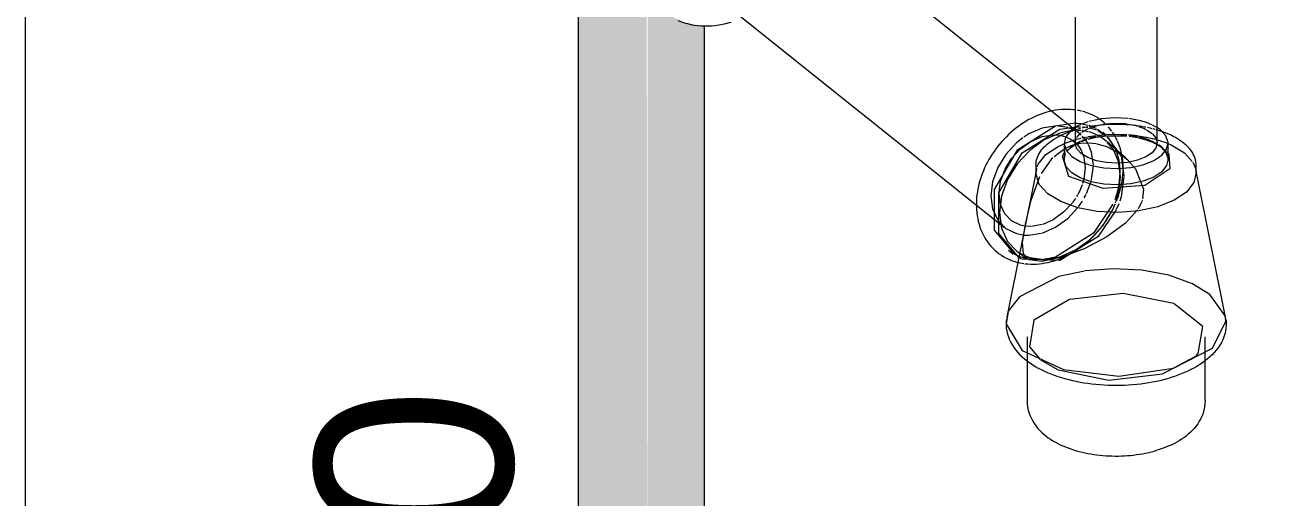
# Model space of a CAD drawing. Header units: metres. Extents: x 1.1 to 88.1, y -3.7 to 23.8.
# Drawn here: x 77.7849 to 78.1852, y 11.5322 to 11.6821 of the extents above; entities that cross this region are included whole.
import ezdxf

# ---------------------------------------------------------------- set-up
doc = ezdxf.new("R2010")
doc.units = ezdxf.units.M
for name, color, linetype, lineweight in [('A-ANNO-DIMS', 7, 'Continuous', 5), ('A-ANNO-DIMS-25', 7, 'Continuous', 5), ('P-PIPE', 7, 'Continuous', 5), ('P-PIPE-IDEN', 7, 'Continuous', 5), ('P-SANR-FIXT', 7, 'Continuous', 5), ('S-COLS', 7, 'Continuous', 5)]:
    doc.layers.add(name, color=color, linetype=linetype, lineweight=lineweight)
doc.styles.add('Arial_3', font='arial.ttf', dxfattribs={"height": 0.0625})
doc.styles.add('Century Gothic_2', font='GOTHIC.TTF', dxfattribs={"height": 0.025})
doc.dimstyles.new('Setores_1_mm', dxfattribs={"dimscale": 0.3048, "dimtxt": 0.026104, "dimasz": 0.260417, "dimexe": 0.19685, "dimexo": 0.123031, "dimgap": 0.143537, "dimtad": 1, "dimrnd": 0.01, "dimzin": 0, "dimdsep": 46, "dimtxsty": 'Century Gothic_2', "dimblk1": 'OBLIQUE', "dimblk2": 'OBLIQUE', "dimsah": 1, "dimcen": 0.09, "dimazin": 0, "dimtfac": 1, "dimtdec": 4, "dimtix": 1, "dimtmove": 0, "dimatfit": 3, "dimfxl": 1, "dimtvp": 1, "dimtolj": 1, "dimtzin": 0, "dimarcsym": 2})

# ---------------------------------------------------------------- blocks, each defined once
blk = doc.blocks.new('Pilar retangular - 20 x 40 cm-V73-3D_DT_01')
at = {"layer": 'S-COLS', "color": 253, "true_color": 0xaaaaaa}
blk.add_line((-27.84718, 13.12032), (-27.84718, 11.14683), dxfattribs=at)
blk = doc.blocks.new('USO_ESG_Sifão de Uso Geral - Sifão para lavatório-4012786-3D_DT_01')
at = {"layer": 'P-SANR-FIXT'}
for p, q in [((-27.48831, 11.64468), (-27.48831, 11.74933)), ((-27.51431, 11.74149), (-27.51431, 11.64468)), ((-27.51493, 11.64934), (-27.61235, 11.72728)), ((-27.63615, 11.69753), (-27.53666, 11.61793)), ((-27.52047, 11.6502), (-27.51427, 11.65107)), ((-27.5191, 11.64911), (-27.51397, 11.64988)), ((-27.51582, 11.64858), (-27.5191, 11.64789)), ((-27.51779, 11.64468), (-27.51779, 11.63948)), ((-27.51496, 11.64399), (-27.5158, 11.64337)), ((-27.48681, 11.64337), (-27.48765, 11.64399)), ((-27.48483, 11.63948), (-27.48483, 11.64468)), ((-27.5267, 11.63771), (-27.5267, 11.63511)), ((-27.47591, 11.63511), (-27.47591, 11.63771)), ((-27.52658, 11.63633), (-27.53599, 11.58949)), ((-27.46662, 11.58949), (-27.47603, 11.63633)), ((-27.53539, 11.61072), (-27.53402, 11.60963)), ((-27.53276, 11.61042), (-27.52956, 11.60806)), ((-27.52953, 11.5833), (-27.52953, 11.56305)), ((-27.47308, 11.56305), (-27.47308, 11.5833))]:
    blk.add_line(p, q, dxfattribs=at)
at = {"layer": 'P-SANR-FIXT', "color": 253, "true_color": 0xa6a6a6}
for p, q in [((-27.51127, 11.65456), (-27.51216, 11.6548)), ((-27.52071, 11.65011), (-27.52476, 11.64942)), ((-27.51663, 11.64962), (-27.52031, 11.65012)), ((-27.51511, 11.64906), (-27.51633, 11.64953)), ((-27.51478, 11.64869), (-27.51431, 11.64884)), ((-27.51428, 11.64882), (-27.51477, 11.64921)), ((-27.51385, 11.6499), (-27.51439, 11.64958)), ((-27.51417, 11.65106), (-27.51375, 11.65104)), ((-27.51397, 11.64988), (-27.51355, 11.64989)), ((-27.51364, 11.65104), (-27.51231, 11.65089)), ((-27.51031, 11.65143), (-27.5122, 11.65072)), ((-27.5101, 11.64936), (-27.50808, 11.6501)), ((-27.50656, 11.65228), (-27.5071, 11.65264)), ((-27.50441, 11.6505), (-27.50473, 11.65079)), ((-27.4973, 11.65047), (-27.49799, 11.65052)), ((-27.48995, 11.65051), (-27.49162, 11.65119)), ((-27.48856, 11.64979), (-27.48978, 11.65043)), ((-27.4882, 11.64956), (-27.48854, 11.64977)), ((-27.48784, 11.6487), (-27.48831, 11.64884)), ((-27.53083, 11.64641), (-27.53289, 11.64477)), ((-27.5283, 11.64523), (-27.52476, 11.64676)), ((-27.51596, 11.6483), (-27.51562, 11.64842)), ((-27.51428, 11.6487), (-27.51582, 11.64858)), ((-27.5155, 11.64846), (-27.51504, 11.64861)), ((-27.51431, 11.64468), (-27.51394, 11.64617)), ((-27.51397, 11.64449), (-27.51261, 11.64511)), ((-27.51231, 11.64524), (-27.51043, 11.64588)), ((-27.51219, 11.64552), (-27.5103, 11.64622)), ((-27.51015, 11.64596), (-27.50764, 11.64656)), ((-27.5099, 11.64635), (-27.50758, 11.64692)), ((-27.50743, 11.6466), (-27.50438, 11.647)), ((-27.50436, 11.64706), (-27.50555, 11.64801)), ((-27.50436, 11.64524), (-27.50468, 11.64552)), ((-27.49822, 11.63992), (-27.50416, 11.64507)), ((-27.50402, 11.64703), (-27.49787, 11.64697)), ((-27.49739, 11.6473), (-27.49449, 11.64681)), ((-27.4972, 11.6469), (-27.49439, 11.64644)), ((-27.49423, 11.64641), (-27.49181, 11.64577)), ((-27.49172, 11.64574), (-27.48975, 11.64501)), ((-27.49171, 11.64602), (-27.48995, 11.64531)), ((-27.48984, 11.64526), (-27.4886, 11.6446)), ((-27.48971, 11.64499), (-27.48848, 11.6444)), ((-27.48857, 11.64594), (-27.48831, 11.64484)), ((-27.48699, 11.64842), (-27.48783, 11.64869)), ((-27.52098, 11.64046), (-27.51803, 11.64269)), ((-27.51795, 11.64122), (-27.51737, 11.64198)), ((-27.51779, 11.6395), (-27.51732, 11.64137)), ((-27.51715, 11.64222), (-27.51398, 11.64448)), ((-27.51413, 11.64434), (-27.51378, 11.64442)), ((-27.51377, 11.64442), (-27.51241, 11.64465)), ((-27.51212, 11.64468), (-27.51027, 11.64477)), ((-27.51016, 11.64477), (-27.50753, 11.64452)), ((-27.50737, 11.64449), (-27.50425, 11.64358)), ((-27.48827, 11.64429), (-27.48705, 11.64355)), ((-27.48622, 11.64292), (-27.48497, 11.64166)), ((-27.48476, 11.64137), (-27.48454, 11.64104)), ((-27.5267, 11.63511), (-27.52646, 11.63681)), ((-27.52495, 11.63507), (-27.52131, 11.64014)), ((-27.51778, 11.63928), (-27.51779, 11.63948)), ((-27.51111, 11.63688), (-27.51154, 11.63325)), ((-27.50045, 11.63926), (-27.5001, 11.63619)), ((-27.47695, 11.63862), (-27.47614, 11.63678)), ((-27.51157, 11.63313), (-27.51192, 11.63188)), ((-27.50009, 11.63538), (-27.50044, 11.63147)), ((-27.47603, 11.63633), (-27.47592, 11.63542)), ((-27.51068, 11.6287), (-27.50928, 11.63235)), ((-27.49975, 11.63078), (-27.49959, 11.63153)), ((-27.53796, 11.62528), (-27.53842, 11.62873)), ((-27.51417, 11.62716), (-27.51511, 11.62582)), ((-27.51349, 11.62829), (-27.51382, 11.62772)), ((-27.51327, 11.62448), (-27.512, 11.62632)), ((-27.5114, 11.62732), (-27.51083, 11.62839)), ((-27.50148, 11.62579), (-27.50134, 11.62616)), ((-27.50046, 11.62548), (-27.50128, 11.62361)), ((-27.50125, 11.62643), (-27.50058, 11.62867)), ((-27.50112, 11.62641), (-27.50097, 11.62679)), ((-27.49303, 11.62663), (-27.49317, 11.62622)), ((-27.5283, 11.61827), (-27.52999, 11.61835)), ((-27.52476, 11.61884), (-27.52815, 11.61827)), ((-27.53267, 11.61035), (-27.53183, 11.6098)), ((-27.53127, 11.60793), (-27.53196, 11.60829)), ((-27.5191, 11.60744), (-27.53108, 11.60785)), ((-27.52047, 11.60853), (-27.52486, 11.60771)), ((-27.51132, 11.60413), (-27.51947, 11.60236)), ((-27.53518, 11.59182), (-27.53544, 11.59126)), ((-27.48659, 11.57153), (-27.47602, 11.57717))]:
    blk.add_line(p, q, dxfattribs=at)
at = {"layer": 'P-SANR-FIXT', "color": 254, "true_color": 0xdfdfdf}
for p, q in [((-27.51479, 11.64891), (-27.51511, 11.64906)), ((-27.51378, 11.64899), (-27.51428, 11.64885)), ((-27.51258, 11.64931), (-27.51346, 11.64908)), ((-27.51339, 11.64989), (-27.51254, 11.64989)), ((-27.51171, 11.64952), (-27.51211, 11.64942)), ((-27.51201, 11.65085), (-27.51017, 11.65042)), ((-27.51182, 11.64985), (-27.51073, 11.64973)), ((-27.50992, 11.65034), (-27.50909, 11.65005)), ((-27.50972, 11.64955), (-27.50747, 11.64885)), ((-27.50849, 11.6498), (-27.50762, 11.64938)), ((-27.50753, 11.65024), (-27.50793, 11.65019)), ((-27.50718, 11.64913), (-27.50441, 11.64699)), ((-27.49453, 11.65017), (-27.49509, 11.65024)), ((-27.4889, 11.64901), (-27.48956, 11.64919)), ((-27.48831, 11.64884), (-27.48865, 11.64894)), ((-27.51867, 11.64712), (-27.51796, 11.64694)), ((-27.51793, 11.64693), (-27.51719, 11.64668)), ((-27.51777, 11.64456), (-27.51454, 11.6457)), ((-27.51378, 11.64841), (-27.51414, 11.6487)), ((-27.51378, 11.64592), (-27.51248, 11.64626)), ((-27.51301, 11.6478), (-27.51371, 11.64836)), ((-27.5122, 11.64632), (-27.51034, 11.64671)), ((-27.51023, 11.64832), (-27.51164, 11.64858)), ((-27.50732, 11.64717), (-27.50439, 11.64743)), ((-27.50631, 11.64671), (-27.5072, 11.64721)), ((-27.50712, 11.64871), (-27.50443, 11.64705)), ((-27.50254, 11.64312), (-27.50411, 11.64499)), ((-27.50384, 11.64638), (-27.50164, 11.64296)), ((-27.50213, 11.64771), (-27.50246, 11.64818)), ((-27.50169, 11.64699), (-27.50213, 11.64771)), ((-27.49431, 11.64704), (-27.49181, 11.64662)), ((-27.4917, 11.6466), (-27.48986, 11.64619)), ((-27.48824, 11.64576), (-27.48587, 11.64497)), ((-27.48582, 11.64495), (-27.48483, 11.64456)), ((-27.51777, 11.64283), (-27.51578, 11.6438)), ((-27.51563, 11.64386), (-27.51487, 11.64414)), ((-27.51471, 11.64419), (-27.51421, 11.64432)), ((-27.50207, 11.6424), (-27.50248, 11.64305)), ((-27.48681, 11.64337), (-27.48637, 11.64304)), ((-27.5001, 11.63619), (-27.50009, 11.63545)), ((-27.53175, 11.60975), (-27.53062, 11.60915)), ((-27.53011, 11.60814), (-27.53172, 11.60864)), ((-27.52486, 11.60771), (-27.5295, 11.608))]:
    blk.add_line(p, q, dxfattribs=at)
at = {"layer": 'P-SANR-FIXT', "color": 7, "true_color": 0xf3f3f3}
for p, q in [((-27.51073, 11.64973), (-27.51022, 11.64964)), ((-27.50909, 11.65005), (-27.5087, 11.64989)), ((-27.5171, 11.64665), (-27.51521, 11.64563)), ((-27.51511, 11.64556), (-27.51425, 11.64485)), ((-27.51235, 11.64865), (-27.51369, 11.64871)), ((-27.51235, 11.64724), (-27.5128, 11.64763)), ((-27.51164, 11.64858), (-27.51205, 11.64862)), ((-27.51118, 11.64599), (-27.51204, 11.64694)), ((-27.48858, 11.64585), (-27.48824, 11.64576)), ((-27.5142, 11.6448), (-27.5138, 11.6444)), ((-27.50164, 11.64296), (-27.50125, 11.64203)), ((-27.52953, 11.608), (-27.52996, 11.6081))]:
    blk.add_line(p, q, dxfattribs=at)
at = {"layer": 'P-SANR-FIXT', "color": 7, "true_color": 0xfafafa}
for p, q in [((-27.51377, 11.64833), (-27.51421, 11.6486)), ((-27.51327, 11.64799), (-27.51367, 11.64827))]:
    blk.add_line(p, q, dxfattribs=at)
at = {"layer": 'P-SANR-FIXT'}
for points in [[(-27.64025, 11.6836, 0), (-27.63926, 11.68321, 0), (-27.63825, 11.68286, 0), (-27.63721, 11.68257, 0), (-27.63616, 11.68233, 0), (-27.63509, 11.68213, 0), (-27.63401, 11.68199, 0), (-27.63291, 11.6819, 0), (-27.6318, 11.68186, 0), (-27.63068, 11.68187, 0), (-27.62955, 11.68193, 0), (-27.62842, 11.68203, 0), (-27.62728, 11.68219, 0), (-27.62614, 11.68239, 0), (-27.625, 11.68264, 0), (-27.62386, 11.68294, 0), (-27.62336, 11.68308, 0)], [(-27.52357, 11.65439, 0), (-27.52448, 11.65409, 0), (-27.52539, 11.65377, 0), (-27.52629, 11.65341, 0), (-27.52719, 11.65301, 0), (-27.52807, 11.65258, 0), (-27.52894, 11.65213, 0), (-27.5298, 11.65164, 0), (-27.53064, 11.65112, 0), (-27.53147, 11.65057, 0), (-27.53229, 11.64999, 0), (-27.53308, 11.64939, 0), (-27.53387, 11.64876, 0), (-27.53463, 11.6481, 0), (-27.53538, 11.64742, 0), (-27.5361, 11.64672, 0), (-27.53681, 11.64599, 0), (-27.53749, 11.64525, 0), (-27.53816, 11.64448, 0), (-27.5388, 11.64369, 0), (-27.53941, 11.64289, 0), (-27.54, 11.64206, 0), (-27.54057, 11.64122, 0), (-27.54111, 11.64036, 0), (-27.54162, 11.63949, 0), (-27.54211, 11.63861, 0), (-27.54256, 11.63771, 0), (-27.54299, 11.63681, 0), (-27.54339, 11.63589, 0), (-27.54375, 11.63496, 0), (-27.54409, 11.63403, 0), (-27.5444, 11.63309, 0), (-27.54467, 11.63214, 0), (-27.54491, 11.63119, 0), (-27.54511, 11.63023, 0), (-27.54528, 11.62928, 0), (-27.54542, 11.62832, 0), (-27.54552, 11.62736, 0), (-27.54559, 11.6264, 0), (-27.54561, 11.62545, 0), (-27.54561, 11.6245, 0), (-27.54556, 11.62355, 0), (-27.54547, 11.62261, 0), (-27.54535, 11.62168, 0), (-27.54519, 11.62076, 0), (-27.54499, 11.61985, 0), (-27.54475, 11.61895, 0), (-27.54446, 11.61807, 0), (-27.54414, 11.6172, 0), (-27.54378, 11.61635, 0), (-27.54338, 11.61552, 0), (-27.54303, 11.61487, 0)], [(-27.51425, 11.6552, 0), (-27.51489, 11.65528, 0), (-27.51581, 11.65535, 0), (-27.51674, 11.65538, 0), (-27.51768, 11.65537, 0), (-27.51861, 11.65532, 0), (-27.51955, 11.65523, 0), (-27.52048, 11.6551, 0), (-27.52141, 11.65493, 0), (-27.52234, 11.65472, 0), (-27.52327, 11.65447, 0), (-27.52357, 11.65439, 0)], [(-27.53339, 11.6094, 0), (-27.53985, 11.61714, 0), (-27.53985, 11.63002, 0), (-27.53245, 11.64265, 0), (-27.52047, 11.6502, 0)], [(-27.53205, 11.60833, 0), (-27.53849, 11.61605, 0), (-27.53849, 11.62893, 0), (-27.53108, 11.64156, 0), (-27.5191, 11.64911, 0)], [(-27.51439, 11.64958, 0), (-27.51578, 11.64853, 0), (-27.51732, 11.64657, 0), (-27.51778, 11.64448, 0), (-27.51711, 11.64241, 0), (-27.51537, 11.64048, 0), (-27.51267, 11.63885, 0), (-27.50919, 11.63761, 0), (-27.50518, 11.63685, 0), (-27.5009, 11.63663, 0), (-27.49665, 11.63696, 0), (-27.49272, 11.63781, 0)], [(-27.49272, 11.63781, 0), (-27.48937, 11.63913, 0), (-27.48684, 11.64083, 0), (-27.48529, 11.64279, 0), (-27.48483, 11.64488, 0), (-27.4855, 11.64696, 0), (-27.48724, 11.64888, 0), (-27.4882, 11.64956, 0)], [(-27.5191, 11.64789, 0), (-27.52407, 11.64574, 0), (-27.5287, 11.6424, 0), (-27.53267, 11.6381, 0), (-27.53572, 11.63313, 0), (-27.53764, 11.62782, 0), (-27.53829, 11.62255, 0), (-27.53764, 11.61767, 0), (-27.53572, 11.61351, 0), (-27.53267, 11.61035, 0)], [(-27.5267, 11.63771, 0), (-27.52668, 11.63826, 0), (-27.52661, 11.63882, 0), (-27.5265, 11.63937, 0), (-27.52634, 11.63992, 0), (-27.52614, 11.64046, 0), (-27.52589, 11.64099, 0), (-27.52561, 11.64151, 0), (-27.52529, 11.64202, 0), (-27.52493, 11.64252, 0), (-27.52453, 11.64301, 0), (-27.5241, 11.64348, 0), (-27.52363, 11.64394, 0), (-27.52312, 11.64439, 0), (-27.52259, 11.64483, 0), (-27.52202, 11.64525, 0), (-27.52142, 11.64566, 0), (-27.52079, 11.64606, 0), (-27.52013, 11.64644, 0), (-27.51944, 11.64681, 0), (-27.51873, 11.64716, 0), (-27.51799, 11.6475, 0), (-27.51722, 11.64782, 0), (-27.51643, 11.64813, 0), (-27.51596, 11.6483, 0)], [(-27.48831, 11.64484, 0), (-27.48867, 11.64319, 0), (-27.48989, 11.64164, 0), (-27.49189, 11.6403, 0), (-27.49453, 11.63926, 0)], [(-27.47591, 11.63771, 0), (-27.47594, 11.63826, 0), (-27.476, 11.63882, 0), (-27.47612, 11.63937, 0), (-27.47627, 11.63992, 0), (-27.47648, 11.64046, 0), (-27.47672, 11.64099, 0), (-27.477, 11.64151, 0), (-27.47732, 11.64202, 0), (-27.47768, 11.64252, 0), (-27.47808, 11.64301, 0), (-27.47852, 11.64348, 0), (-27.47899, 11.64394, 0), (-27.47949, 11.64439, 0), (-27.48003, 11.64483, 0), (-27.48059, 11.64525, 0), (-27.48119, 11.64566, 0), (-27.48182, 11.64606, 0), (-27.48248, 11.64644, 0), (-27.48317, 11.64681, 0), (-27.48388, 11.64716, 0), (-27.48463, 11.6475, 0), (-27.48539, 11.64782, 0), (-27.48618, 11.64813, 0), (-27.48675, 11.64833, 0)], [(-27.49218, 11.63129, 0), (-27.50542, 11.63027, 0), (-27.51624, 11.63413, 0), (-27.51832, 11.64059, 0), (-27.51795, 11.64122, 0)], [(-27.49453, 11.63926, 0), (-27.49763, 11.63859, 0), (-27.50099, 11.63833, 0), (-27.50436, 11.63851, 0), (-27.50753, 11.6391, 0), (-27.51027, 11.64008, 0), (-27.5124, 11.64137, 0), (-27.51378, 11.64289, 0), (-27.5143, 11.64452, 0), (-27.51431, 11.64468, 0)], [(-27.48454, 11.64104, 0), (-27.4843, 11.63658, 0), (-27.49218, 11.63129, 0)], [(-27.49272, 11.6326, 0), (-27.49665, 11.63175, 0), (-27.5009, 11.63142, 0), (-27.50518, 11.63165, 0), (-27.50919, 11.6324, 0), (-27.51267, 11.63364, 0), (-27.51537, 11.63528, 0), (-27.51711, 11.6372, 0), (-27.51778, 11.63928, 0)], [(-27.48483, 11.63967, 0), (-27.48529, 11.63758, 0), (-27.48684, 11.63562, 0), (-27.48937, 11.63392, 0), (-27.49272, 11.6326, 0)], [(-27.48807, 11.62452, 0), (-27.49413, 11.62321, 0), (-27.50068, 11.62271, 0), (-27.50727, 11.62305, 0), (-27.51346, 11.62422, 0), (-27.51881, 11.62613, 0), (-27.52298, 11.62865, 0), (-27.52567, 11.63161, 0), (-27.52669, 11.63481, 0), (-27.5267, 11.63511, 0)], [(-27.47592, 11.63542, 0), (-27.47662, 11.6322, 0), (-27.47901, 11.62918, 0), (-27.48291, 11.62656, 0), (-27.48807, 11.62452, 0)], [(-27.54303, 11.61487, 0), (-27.54257, 11.61411, 0), (-27.54207, 11.61338, 0), (-27.54154, 11.61267, 0), (-27.54097, 11.612, 0), (-27.54037, 11.61135, 0), (-27.53974, 11.61074, 0), (-27.53907, 11.61017, 0), (-27.53838, 11.60963, 0), (-27.53765, 11.60913, 0), (-27.5369, 11.60866, 0), (-27.53613, 11.60824, 0), (-27.53533, 11.60786, 0), (-27.53451, 11.60752, 0), (-27.53368, 11.60723, 0), (-27.53283, 11.60697, 0), (-27.53235, 11.60685, 0)], [(-27.53608, 11.58896, 0), (-27.53617, 11.58799, 0), (-27.53618, 11.58702, 0), (-27.53612, 11.58605, 0), (-27.53597, 11.58509, 0), (-27.53576, 11.58415, 0), (-27.53546, 11.58323, 0), (-27.53511, 11.58234, 0), (-27.53468, 11.58147, 0), (-27.5342, 11.58063, 0), (-27.53367, 11.57983, 0), (-27.53309, 11.57905, 0), (-27.53246, 11.57831, 0), (-27.53178, 11.5776, 0), (-27.53106, 11.57691, 0), (-27.53031, 11.57626, 0), (-27.52951, 11.57563, 0), (-27.52868, 11.57503, 0), (-27.52782, 11.57445, 0), (-27.52692, 11.5739, 0), (-27.52599, 11.57337, 0), (-27.52503, 11.57287, 0), (-27.52403, 11.5724, 0), (-27.52301, 11.57194, 0), (-27.52196, 11.57151, 0), (-27.52089, 11.57111, 0), (-27.51979, 11.57072, 0), (-27.51866, 11.57037, 0), (-27.51751, 11.57003, 0), (-27.51634, 11.56972, 0), (-27.51515, 11.56943, 0), (-27.51395, 11.56917, 0), (-27.51272, 11.56894, 0), (-27.51148, 11.56872, 0), (-27.51023, 11.56854, 0), (-27.50897, 11.56837, 0), (-27.50769, 11.56824, 0), (-27.50641, 11.56812, 0), (-27.50512, 11.56804, 0), (-27.50382, 11.56797, 0), (-27.50253, 11.56794, 0), (-27.50123, 11.56793, 0), (-27.49993, 11.56794, 0), (-27.49863, 11.56798, 0), (-27.49733, 11.56805, 0), (-27.49604, 11.56814, 0), (-27.49476, 11.56825, 0), (-27.49349, 11.56839, 0), (-27.49223, 11.56856, 0), (-27.49097, 11.56875, 0), (-27.48974, 11.56896, 0), (-27.48852, 11.5692, 0), (-27.48731, 11.56947, 0), (-27.48612, 11.56976, 0), (-27.48496, 11.57007, 0), (-27.48422, 11.57029, 0)], [(-27.53548, 11.59115, 0), (-27.53615, 11.5874, 0), (-27.53105, 11.57895, 0), (-27.51798, 11.57287, 0), (-27.50045, 11.5708, 0), (-27.48314, 11.57329, 0)], [(-27.46653, 11.58896, 0), (-27.46644, 11.58799, 0), (-27.46643, 11.58702, 0), (-27.46649, 11.58605, 0), (-27.46664, 11.58509, 0), (-27.46686, 11.58415, 0), (-27.46715, 11.58323, 0), (-27.46751, 11.58234, 0), (-27.46793, 11.58147, 0), (-27.46841, 11.58063, 0), (-27.46894, 11.57983, 0), (-27.46953, 11.57905, 0), (-27.47016, 11.57831, 0), (-27.47083, 11.5776, 0), (-27.47155, 11.57691, 0), (-27.4723, 11.57626, 0), (-27.4731, 11.57563, 0), (-27.47393, 11.57503, 0), (-27.47479, 11.57445, 0), (-27.47569, 11.5739, 0), (-27.47662, 11.57337, 0), (-27.47759, 11.57287, 0), (-27.47858, 11.5724, 0), (-27.4796, 11.57194, 0), (-27.48065, 11.57151, 0), (-27.48173, 11.57111, 0), (-27.48283, 11.57072, 0), (-27.48395, 11.57037, 0), (-27.48422, 11.57029, 0)], [(-27.48314, 11.57329, 0), (-27.4707, 11.57967, 0), (-27.46647, 11.58824, 0), (-27.46673, 11.58996, 0)], [(-27.52953, 11.56305, 0), (-27.52949, 11.56204, 0), (-27.52937, 11.56104, 0), (-27.52916, 11.56006, 0), (-27.52889, 11.55911, 0), (-27.52855, 11.55819, 0), (-27.52815, 11.55732, 0), (-27.5277, 11.55649, 0), (-27.5272, 11.5557, 0), (-27.52666, 11.55495, 0), (-27.52608, 11.55425, 0), (-27.52547, 11.55358, 0), (-27.52484, 11.55296, 0), (-27.52418, 11.55237, 0), (-27.5235, 11.55181, 0), (-27.52279, 11.55128, 0), (-27.52207, 11.55079, 0), (-27.52132, 11.55032, 0), (-27.52056, 11.54988, 0), (-27.51978, 11.54946, 0), (-27.51899, 11.54907, 0), (-27.51817, 11.54869, 0), (-27.51734, 11.54835, 0), (-27.5165, 11.54802, 0), (-27.51564, 11.54771, 0), (-27.51477, 11.54743, 0), (-27.51389, 11.54716, 0), (-27.51299, 11.54692, 0), (-27.51208, 11.54669, 0), (-27.51116, 11.54648, 0), (-27.51023, 11.5463, 0), (-27.50929, 11.54613, 0), (-27.50835, 11.54598, 0), (-27.50739, 11.54585, 0), (-27.50643, 11.54574, 0), (-27.50547, 11.54565, 0), (-27.5045, 11.54558, 0), (-27.50352, 11.54552, 0), (-27.50255, 11.54549, 0), (-27.50157, 11.54548, 0), (-27.50059, 11.54548, 0), (-27.49962, 11.5455, 0), (-27.49864, 11.54555, 0), (-27.49767, 11.54561, 0), (-27.4967, 11.54569, 0), (-27.49574, 11.54579, 0), (-27.49478, 11.54591, 0), (-27.49383, 11.54605, 0), (-27.49289, 11.5462, 0), (-27.49195, 11.54638, 0), (-27.49103, 11.54658, 0), (-27.49011, 11.54679, 0), (-27.48921, 11.54703, 0), (-27.48834, 11.54728, 0)], [(-27.47308, 11.56305, 0), (-27.47312, 11.56204, 0), (-27.47325, 11.56104, 0), (-27.47345, 11.56006, 0), (-27.47372, 11.55911, 0), (-27.47406, 11.55819, 0), (-27.47446, 11.55732, 0), (-27.47492, 11.55649, 0), (-27.47542, 11.5557, 0), (-27.47596, 11.55495, 0), (-27.47653, 11.55425, 0), (-27.47714, 11.55358, 0), (-27.47777, 11.55296, 0), (-27.47843, 11.55237, 0), (-27.47912, 11.55181, 0), (-27.47982, 11.55128, 0), (-27.48054, 11.55079, 0), (-27.48129, 11.55032, 0), (-27.48205, 11.54988, 0), (-27.48283, 11.54946, 0), (-27.48363, 11.54907, 0), (-27.48444, 11.54869, 0), (-27.48527, 11.54835, 0), (-27.48611, 11.54802, 0), (-27.48697, 11.54771, 0), (-27.48784, 11.54743, 0), (-27.48834, 11.54728, 0)]]:
    blk.add_polyline3d(points, dxfattribs=at)
at = {"layer": 'P-SANR-FIXT', "color": 253, "true_color": 0xa6a6a6}
for points in [[(-27.5124, 11.65486, 0), (-27.51306, 11.65501, 0), (-27.51362, 11.6551, 0)], [(-27.51027, 11.65422, 0), (-27.5111, 11.6545, 0), (-27.51127, 11.65456, 0)], [(-27.50714, 11.65266, 0), (-27.50785, 11.6531, 0), (-27.50863, 11.65351, 0), (-27.50943, 11.65388, 0), (-27.51026, 11.65421, 0)], [(-27.52476, 11.64942, 0), (-27.52897, 11.6476, 0), (-27.53057, 11.64659, 0)], [(-27.51248, 11.6506, 0), (-27.51324, 11.65023, 0), (-27.51375, 11.64996, 0)], [(-27.51219, 11.64816, 0), (-27.51072, 11.64906, 0), (-27.51031, 11.64926, 0)], [(-27.49763, 11.65253, 0), (-27.50171, 11.65273, 0), (-27.50596, 11.65241, 0), (-27.5099, 11.65155, 0)], [(-27.50808, 11.6501, 0), (-27.50498, 11.65077, 0), (-27.50163, 11.65103, 0), (-27.49825, 11.65086, 0)], [(-27.50402, 11.65056, 0), (-27.50501, 11.65049, 0), (-27.50599, 11.65041, 0), (-27.50696, 11.65031, 0)], [(-27.50104, 11.65063, 0), (-27.50203, 11.65062, 0), (-27.50303, 11.6506, 0), (-27.50399, 11.65056, 0)], [(-27.49806, 11.65053, 0), (-27.49905, 11.65058, 0), (-27.50004, 11.65061, 0), (-27.50099, 11.65063, 0)], [(-27.49799, 11.65082, 0), (-27.49509, 11.65026, 0), (-27.49449, 11.65009, 0)], [(-27.49181, 11.65126, 0), (-27.49342, 11.65175, 0), (-27.49724, 11.65249, 0)], [(-27.49513, 11.65025, 0), (-27.4961, 11.65036, 0), (-27.49708, 11.65045, 0)], [(-27.49423, 11.65001, 0), (-27.49234, 11.64928, 0), (-27.49184, 11.64903, 0)], [(-27.49167, 11.64894, 0), (-27.49021, 11.64799, 0), (-27.48982, 11.64766, 0)], [(-27.53654, 11.63636, 0), (-27.53442, 11.63979, 0), (-27.53159, 11.64286, 0), (-27.52835, 11.6452, 0)], [(-27.52471, 11.64678, 0), (-27.52123, 11.64734, 0), (-27.51887, 11.64716, 0)], [(-27.51379, 11.64645, 0), (-27.51272, 11.64772, 0), (-27.51245, 11.64795, 0)], [(-27.51379, 11.64473, 0), (-27.51324, 11.64503, 0), (-27.51247, 11.6454, 0)], [(-27.50735, 11.64697, 0), (-27.50596, 11.6472, 0), (-27.50438, 11.64739, 0)], [(-27.50432, 11.6452, 0), (-27.50553, 11.6462, 0), (-27.50631, 11.64671, 0)], [(-27.50419, 11.64684, 0), (-27.49972, 11.6405, 0), (-27.4988, 11.63434, 0)], [(-27.50411, 11.64741, 0), (-27.50171, 11.64753, 0), (-27.49789, 11.64735, 0)], [(-27.50099, 11.64565, 0), (-27.50124, 11.64617, 0), (-27.50167, 11.64695, 0)], [(-27.49912, 11.63847, 0), (-27.49919, 11.63924, 0), (-27.49931, 11.64016, 0), (-27.49947, 11.64106, 0), (-27.49967, 11.64196, 0), (-27.49991, 11.64284, 0), (-27.50018, 11.6437, 0), (-27.5005, 11.64454, 0), (-27.50085, 11.64537, 0)], [(-27.49432, 11.64677, 0), (-27.49342, 11.64655, 0), (-27.49181, 11.64606, 0)], [(-27.48975, 11.64759, 0), (-27.48884, 11.64648, 0), (-27.48858, 11.64597, 0)], [(-27.53293, 11.64473, 0), (-27.53626, 11.64113, 0), (-27.53884, 11.63691, 0), (-27.54047, 11.63242, 0), (-27.54102, 11.62795, 0)], [(-27.52633, 11.63724, 0), (-27.52599, 11.63803, 0), (-27.5236, 11.64105, 0), (-27.5197, 11.64367, 0), (-27.51789, 11.64451, 0)], [(-27.51691, 11.64207, 0), (-27.51578, 11.64333, 0), (-27.51381, 11.64472, 0)], [(-27.51369, 11.64428, 0), (-27.51294, 11.64331, 0), (-27.5123, 11.64222, 0)], [(-27.51228, 11.64219, 0), (-27.51157, 11.64035, 0), (-27.51111, 11.63688, 0)], [(-27.5085, 11.63766, 0), (-27.50906, 11.64179, 0), (-27.51006, 11.64428, 0)], [(-27.5041, 11.64352, 0), (-27.50051, 11.64165, 0), (-27.49758, 11.63935, 0)], [(-27.50057, 11.62873, 0), (-27.49991, 11.634, 0), (-27.50057, 11.63889, 0), (-27.50207, 11.6424, 0)], [(-27.48834, 11.64444, 0), (-27.48724, 11.64367, 0), (-27.4855, 11.64175, 0), (-27.48483, 11.63967, 0)], [(-27.48475, 11.64452, 0), (-27.4838, 11.6441, 0), (-27.47963, 11.64158, 0), (-27.47713, 11.63891, 0)], [(-27.50915, 11.63282, 0), (-27.50906, 11.63319, 0), (-27.50851, 11.63749, 0)], [(-27.49914, 11.63461, 0), (-27.49908, 11.63549, 0), (-27.49906, 11.63644, 0), (-27.49906, 11.63738, 0), (-27.49911, 11.63831, 0)], [(-27.49754, 11.6393, 0), (-27.4951, 11.63651, 0), (-27.49261, 11.63014, 0), (-27.49292, 11.62703, 0)], [(-27.53841, 11.62922, 0), (-27.53795, 11.63248, 0), (-27.53659, 11.63625, 0)], [(-27.51878, 11.60842, 0), (-27.5249, 11.60718, 0), (-27.52883, 11.60764, 0), (-27.5307, 11.60962, 0), (-27.53094, 11.61322, 0), (-27.52998, 11.61899, 0), (-27.52821, 11.62663, 0), (-27.52544, 11.63415, 0)], [(-27.4988, 11.63414, 0), (-27.49972, 11.62762, 0), (-27.50014, 11.62633, 0)], [(-27.49956, 11.63166, 0), (-27.49939, 11.63262, 0), (-27.49925, 11.63358, 0), (-27.49915, 11.63453, 0)], [(-27.51207, 11.63144, 0), (-27.51294, 11.62935, 0), (-27.51343, 11.6284, 0)], [(-27.50047, 11.63134, 0), (-27.50108, 11.62871, 0), (-27.50175, 11.62672, 0)], [(-27.50092, 11.62691, 0), (-27.50058, 11.62785, 0), (-27.50028, 11.6288, 0)], [(-27.50024, 11.62893, 0), (-27.5, 11.62975, 0), (-27.49976, 11.63071, 0)], [(-27.54102, 11.62795, 0), (-27.54047, 11.62382, 0), (-27.53884, 11.62029, 0)], [(-27.53013, 11.61837, 0), (-27.53159, 11.61868, 0), (-27.53442, 11.62005, 0), (-27.53659, 11.6223, 0), (-27.53795, 11.62525, 0)], [(-27.51513, 11.62578, 0), (-27.51793, 11.62275, 0), (-27.52123, 11.62038, 0), (-27.52455, 11.61891, 0)], [(-27.50231, 11.62532, 0), (-27.50849, 11.61609, 0), (-27.52047, 11.60853, 0)], [(-27.5191, 11.60866, 0), (-27.51414, 11.61081, 0), (-27.50951, 11.61415, 0), (-27.50553, 11.61845, 0), (-27.50248, 11.62343, 0), (-27.50164, 11.62537, 0)], [(-27.50212, 11.62414, 0), (-27.50169, 11.62505, 0), (-27.50154, 11.6254, 0)], [(-27.49328, 11.62592, 0), (-27.49406, 11.62422, 0), (-27.49434, 11.62374, 0)], [(-27.52476, 11.61618, 0), (-27.52055, 11.61801, 0), (-27.51663, 11.62084, 0), (-27.51349, 11.6242, 0)], [(-27.5013, 11.62356, 0), (-27.50712, 11.615, 0), (-27.5191, 11.60744, 0)], [(-27.49448, 11.62351, 0), (-27.4983, 11.61929, 0), (-27.50426, 11.61497, 0), (-27.5114, 11.61121, 0), (-27.51878, 11.60842, 0)], [(-27.50653, 11.61736, 0), (-27.50593, 11.61809, 0), (-27.50531, 11.6189, 0), (-27.50471, 11.61974, 0), (-27.50414, 11.62059, 0), (-27.50359, 11.62146, 0), (-27.50308, 11.62234, 0), (-27.50259, 11.62323, 0), (-27.50212, 11.62413, 0)], [(-27.53864, 11.62, 0), (-27.53626, 11.61762, 0), (-27.53289, 11.61598, 0), (-27.53068, 11.61556, 0)], [(-27.52124, 11.60731, 0), (-27.52035, 11.60759, 0), (-27.51944, 11.60792, 0), (-27.51854, 11.60828, 0), (-27.51765, 11.60868, 0), (-27.51677, 11.6091, 0), (-27.51589, 11.60956, 0), (-27.51503, 11.61006, 0), (-27.51418, 11.61058, 0), (-27.51334, 11.61113, 0), (-27.51252, 11.61171, 0), (-27.51171, 11.61232, 0), (-27.51092, 11.61296, 0), (-27.51015, 11.61362, 0), (-27.5094, 11.61431, 0), (-27.50866, 11.61502, 0), (-27.50795, 11.61575, 0), (-27.50725, 11.61651, 0), (-27.50658, 11.61729, 0)], [(-27.53055, 11.61555, 0), (-27.52897, 11.61549, 0), (-27.52501, 11.61611, 0)], [(-27.532, 11.60875, 0), (-27.53245, 11.60894, 0), (-27.53339, 11.6094, 0)], [(-27.53039, 11.60905, 0), (-27.5287, 11.60842, 0), (-27.52407, 11.60784, 0), (-27.5191, 11.60866, 0)], [(-27.53227, 11.60683, 0), (-27.53196, 11.60676, 0), (-27.53108, 11.60658, 0), (-27.53052, 11.6065, 0)], [(-27.53019, 11.60646, 0), (-27.52929, 11.60637, 0), (-27.52838, 11.60632, 0), (-27.52747, 11.60632, 0), (-27.5266, 11.60635, 0)], [(-27.52655, 11.60635, 0), (-27.52563, 11.60643, 0), (-27.5247, 11.60654, 0), (-27.52386, 11.60668, 0)], [(-27.52378, 11.60669, 0), (-27.52286, 11.60688, 0), (-27.52194, 11.60711, 0), (-27.52126, 11.6073, 0)], [(-27.49316, 11.60438, 0), (-27.50217, 11.60485, 0), (-27.51115, 11.60416, 0)], [(-27.51947, 11.60236, 0), (-27.53191, 11.59597, 0), (-27.5351, 11.59198, 0)], [(-27.47739, 11.60021, 0), (-27.48463, 11.60278, 0), (-27.49312, 11.60438, 0)], [(-27.48304, 11.59381, 0), (-27.49905, 11.59704, 0), (-27.51602, 11.59507, 0)], [(-27.46673, 11.58996, 0), (-27.47157, 11.5967, 0), (-27.47728, 11.60016, 0)], [(-27.51603, 11.59506, 0), (-27.52737, 11.58859, 0), (-27.52876, 11.5801, 0), (-27.52539, 11.57611, 0)], [(-27.47594, 11.57725, 0), (-27.47525, 11.578, 0), (-27.47385, 11.5865, 0), (-27.48294, 11.59377, 0)], [(-27.52524, 11.57599, 0), (-27.51967, 11.57282, 0), (-27.50356, 11.56955, 0), (-27.48659, 11.57153, 0)]]:
    blk.add_polyline3d(points, dxfattribs=at)
at = {"layer": 'P-SANR-FIXT', "color": 254, "true_color": 0xdfdfdf}
for points in [[(-27.51027, 11.64981, 0), (-27.51076, 11.64972, 0), (-27.51167, 11.64952, 0)], [(-27.50815, 11.65016, 0), (-27.50888, 11.65005, 0), (-27.50983, 11.6499, 0)], [(-27.505, 11.65105, 0), (-27.50567, 11.65162, 0), (-27.50637, 11.65215, 0)], [(-27.50264, 11.64844, 0), (-27.50318, 11.64914, 0), (-27.50375, 11.64981, 0)], [(-27.49189, 11.64972, 0), (-27.49228, 11.6498, 0), (-27.49322, 11.64997, 0), (-27.49417, 11.65012, 0)], [(-27.48989, 11.64927, 0), (-27.49045, 11.64941, 0), (-27.49136, 11.64962, 0)], [(-27.51017, 11.64449, 0), (-27.51068, 11.64532, 0), (-27.51094, 11.64568, 0)], [(-27.51017, 11.64674, 0), (-27.50848, 11.64702, 0), (-27.50755, 11.64714, 0)], [(-27.50743, 11.64733, 0), (-27.50951, 11.64813, 0), (-27.51003, 11.64827, 0)], [(-27.50412, 11.64745, 0), (-27.50193, 11.64752, 0), (-27.49787, 11.64741, 0)], [(-27.49737, 11.64737, 0), (-27.49534, 11.64718, 0), (-27.4945, 11.64707, 0)], [(-27.48981, 11.64618, 0), (-27.48916, 11.64601, 0), (-27.48863, 11.64587, 0)], [(-27.50123, 11.642, 0), (-27.50108, 11.64159, 0), (-27.50045, 11.63926, 0)]]:
    blk.add_polyline3d(points, dxfattribs=at)
blk = doc.blocks.new('DIMBLOCK122-3D_DT_01')
at = {"layer": 'A-ANNO-DIMS-25'}
for p, q in [((78.0005, 12.18683), (78.0005, 12.23918)), ((77.65929, 12.08499), (78.0005, 12.18683)), ((78.0005, 12.18683), (78.0005, 11.73001)), ((77.65929, 12.08499), (77.65929, 12.13734)), ((77.65929, 12.08499), (77.65929, 11.25658))]:
    blk.add_line(p, q, dxfattribs=at)
at = {"layer": 'A-ANNO-DIMS-25', "lineweight": 25}
for p, q in [((78.0005, 12.18683), (78.03437, 12.23157)), ((78.0005, 12.18683), (77.96663, 12.1421)), ((77.65929, 12.08499), (77.69316, 12.12973)), ((77.65929, 12.08499), (77.62542, 12.04026))]:
    blk.add_line(p, q, dxfattribs=at)
at = {"layer": 'A-ANNO-DIMS-25', "color": 0, "insert": (77.76792, 12.18903), "char_height": 0.025, "width": 0.1322613, "attachment_point": 1, "rotation": 16.6186, "line_spacing_factor": 0.984502, "style": 'Century Gothic_2'}
blk.add_mtext('0,40 m', dxfattribs=at)
blk = doc.blocks.new('_Oblique')
at = {"color": 0, "linetype": 'ByBlock', "lineweight": -2}
blk.add_line((-0.5, -0.5), (0.5, 0.5), dxfattribs=at)
blk = doc.blocks.new('DIMBLOCK123-3D_DT_01')
at = {"layer": 'A-ANNO-DIMS-25'}
for p, q in [((78.6928, 12.39346), (78.6928, 12.44581)), ((78.0005, 12.18683), (78.6928, 12.39346)), ((78.6928, 12.39346), (78.6928, 11.56505)), ((78.0005, 12.18683), (78.0005, 12.23918)), ((78.0005, 12.18683), (78.0005, 11.73001))]:
    blk.add_line(p, q, dxfattribs=at)
at = {"layer": 'A-ANNO-DIMS-25', "lineweight": 25}
for p, q in [((78.6928, 12.39346), (78.72667, 12.4382)), ((78.6928, 12.39346), (78.65893, 12.34873)), ((78.0005, 12.18683), (78.03437, 12.23157)), ((78.0005, 12.18683), (77.96663, 12.1421))]:
    blk.add_line(p, q, dxfattribs=at)
at = {"layer": 'A-ANNO-DIMS-25', "color": 0, "insert": (78.28468, 12.34326), "char_height": 0.025, "width": 0.1322613, "attachment_point": 1, "rotation": 16.6186, "line_spacing_factor": 0.984502, "style": 'Century Gothic_2'}
blk.add_mtext('0,81 m', dxfattribs=at)

msp = doc.modelspace()

# ---------------------------------------------------------------- hatches: boundary and pattern name
at = {"layer": 'P-PIPE', "true_color": 0x804000}
for points in [[(77.9807, 11.41866), (77.98219, 11.41871), (77.98193, 11.68926), (77.98052, 11.68996), (77.9735, 11.69056), (77.96999, 11.69122), (77.9655, 11.69282), (77.96144, 11.69556), (77.96031, 11.6968), (77.96036, 11.42736), (77.96203, 11.4245), (77.96423, 11.42259), (77.96773, 11.42081), (77.97366, 11.41928), (77.9772, 11.41878), (77.97873, 11.41876)], [(77.98219, 11.41871), (77.98885, 11.4197), (77.99209, 11.42059), (77.99665, 11.423), (77.9985, 11.42452), (77.99995, 11.42697), (78.00011, 11.4312), (77.99995, 11.68198), (77.99762, 11.68218), (77.99362, 11.68299), (77.98587, 11.68683), (77.98219, 11.68911), (77.98219, 11.42561)]]:
    msp.add_hatch(color=36, dxfattribs=at).paths.add_polyline_path(points)

# ---------------------------------------------------------------- linework, layer by layer
at = {"layer": 'P-PIPE'}
for p, q in [((77.96021, 11.71352), (77.96021, 11.41535)), ((78.00021, 11.41535), (78.00021, 11.68197))]:
    msp.add_line(p, q, dxfattribs=at)

# ---------------------------------------------------------------- block references
at = {"layer": 'P-SANR-FIXT', "color": 254, "true_color": 0xdddddd}
msp.add_blockref('USO_ESG_Sifão de Uso Geral - Sifão para lavatório-4012786-3D_DT_01', (105.63205, 0), dxfattribs=at)
at = {"layer": 'S-COLS', "color": 253, "true_color": 0xaaaaaa}
msp.add_blockref('Pilar retangular - 20 x 40 cm-V73-3D_DT_01', (105.63205, 0), dxfattribs=at)

# ---------------------------------------------------------------- texts
at = {"layer": 'P-PIPE-IDEN', "insert": (77.87683, 11.41684), "char_height": 0.0625, "width": 0.1803797, "attachment_point": 1, "rotation": 90, "style": 'Arial_3'}
msp.add_mtext('ø40', dxfattribs=at)

# ---------------------------------------------------------------- dimensions: what is measured, and where the dimension line sits
at = {"layer": 'A-ANNO-DIMS'}
for base, p1, p2, override, picture, middle in [((78.45681, 12.32303), (78.0005, 11.69729), (78.6928, 11.53233), {"dimpost": '<>', "dimfxl": 0.711681}, 'DIMBLOCK123-3D_DT_01', (78.14531, 12.28941)), ((77.86634, 12.14679), (77.65929, 11.22386), (78.0005, 11.69729), {"dimpost": '<>', "dimfxl": 0.583573}, 'DIMBLOCK122-3D_DT_01', (77.62855, 12.13518))]:
    dim = msp.add_linear_dim(base=base, p1=p1, p2=p2, angle=16.6186, dimstyle='Setores_1_mm', override=override, dxfattribs=at)
    dim.commit()
    dim.dimension.update_dxf_attribs({"geometry": picture, "text_midpoint": middle})

doc.saveas('drawing.dxf')
